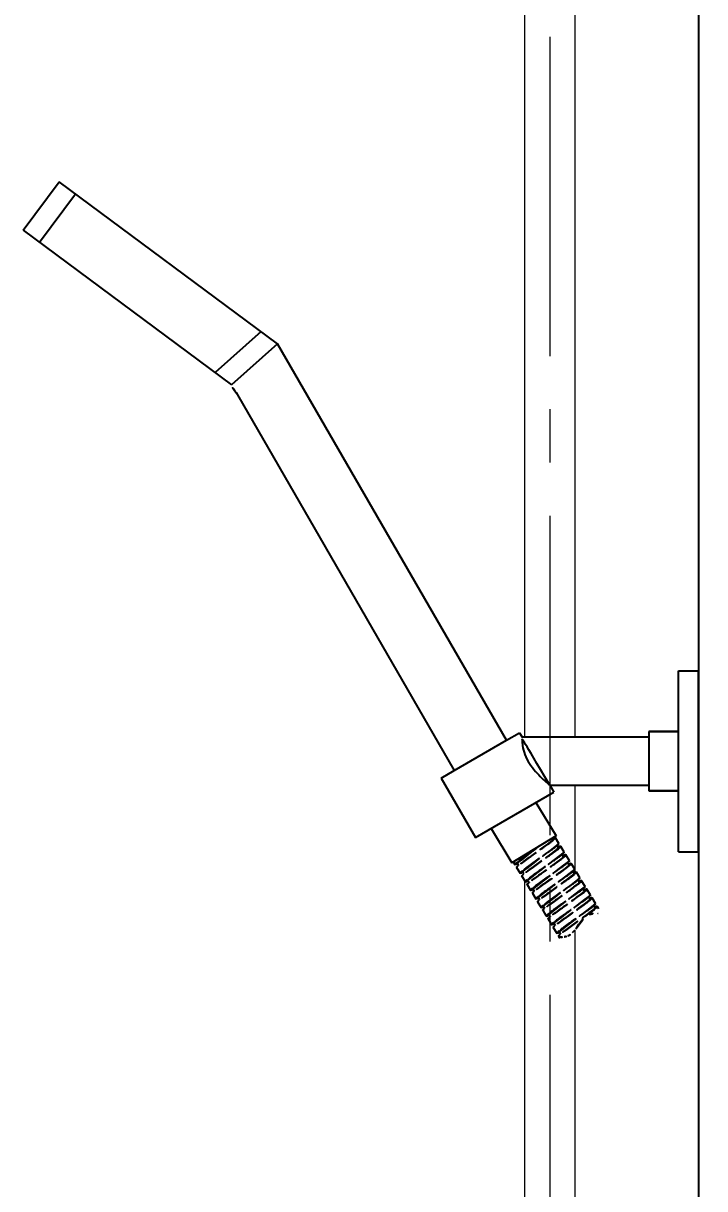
# Model space of a CAD drawing. Extents: x 16296678336 to 16296681200, y -37409618718 to -37409616619.
# Drawn here: x 16296679287.6 to 16296679491, y -37409617668.2 to -37409617320.6 of the extents above; entities that cross this region are included whole.
import ezdxf

# ---------------------------------------------------------------- set-up
doc = ezdxf.new("R2010")
doc.units = 0
doc.header["$LTSCALE"] = 10
doc.header["$MEASUREMENT"] = 0
doc.header["$PDMODE"] = 3
doc.header["$PDSIZE"] = -10
doc.linetypes.add('CENTER2', pattern=[28.575, 19.05, -3.175, 3.175, -3.175])
doc.layers.get('0').update_dxf_attribs({"linetype": 'CONTINUOUS'})
doc.layers.get('DEFPOINTS').update_dxf_attribs({"linetype": 'CONTINUOUS'})
doc.layers.add('02___PRT_ALL_AXES', color=7, linetype='CONTINUOUS')
doc.layers.add('DEF_LAYER_ASSEM_MEMBER', color=7, linetype='CONTINUOUS')
doc.layers.add('Cneter', color=1, linetype='CENTER2', lineweight=13)
doc.styles.add('Daelim Dimension', font='')
doc.styles.get('Daelim Dimension').set_extended_font_data('나눔고딕')
doc.dimstyles.new('DEFAULT', dxfattribs={"dimscale": 2, "dimtxt": 2, "dimasz": 2, "dimexe": 0, "dimexo": 2, "dimgap": 1, "dimtad": 1, "dimdec": 1, "dimzin": 9, "dimdsep": 46, "dimtxsty": 'Daelim Dimension', "dimcen": 0.5, "dimclrd": 252, "dimclre": 252, "dimclrt": 3, "dimadec": 1, "dimazin": 0, "dimtfac": 1, "dimtdec": 1, "dimtix": 1, "dimtmove": 0, "dimatfit": 3, "dimfxl": 1, "dimtolj": 1, "dimtzin": 1, "dimlwd": 9, "dimlwe": 9, "dimarcsym": 0})

# ---------------------------------------------------------------- blocks, each defined once
blk = doc.blocks.new('*D1')
at = {"color": 5, "lineweight": 9, "ltscale": 0.5, "transparency": 16777216}
for p, q in [((16296679456.2143, -37409617031.33963), (16296679754.85687, -37409617031.33963)), ((16296679752.85687, -37409617039.33963), (16296679752.85687, -37409618218.56349)), ((16296679513.97808, -37409618226.56349), (16296679754.85687, -37409618226.56349))]:
    blk.add_line(p, q, dxfattribs=at)
at = {"color": 5, "ltscale": 0.5, "transparency": 16777216}
for points in [[(16296679751.52354, -37409617039.33963), (16296679754.1902, -37409617039.33963), (16296679752.85687, -37409617031.33963)], [(16296679751.52354, -37409618218.56349), (16296679754.1902, -37409618218.56349), (16296679752.85687, -37409618226.56349)]]:
    blk.add_solid(points, dxfattribs=at)
at = {"layer": 'DEFPOINTS', "color": 0, "ltscale": 0.5, "transparency": 16777216}
for p in [(16296679452.2143, -37409617031.33963), (16296679509.97808, -37409618226.56349), (16296679752.85687, -37409618226.56349)]:
    blk.add_point(p, dxfattribs=at)
at = {"color": 7, "ltscale": 0.5, "transparency": 16777216, "insert": (16296679737.15158, -37409617573.95156), "char_height": 20, "attachment_point": 5, "rotation": 90, "style": 'Daelim Dimension'}
blk.add_mtext('\\A1;(1151~1191)', dxfattribs=at)

msp = doc.modelspace()

# ---------------------------------------------------------------- linework, layer by layer
msp.add_line((16296679489.097059, -37409616807.144043), (16296679489.097059, -37409618474.438911))
at = {"lineweight": 9}
for p, q in [((16296679437.2143, -37409617261.33963), (16296679437.2143, -37409617533.552841)), ((16296679452.2143, -37409617261.33963), (16296679452.2143, -37409617533.552841)), ((16296679452.2143, -37409617547.808838), (16296679452.2143, -37409617574.317123)), ((16296679437.2143, -37409617576.240067), (16296679437.2143, -37409618163.172478)), ((16296679452.2143, -37409617591.03949), (16296679452.2143, -37409618165.922607))]:
    msp.add_line(p, q, dxfattribs=at)
at = {"color": 7, "linetype": 'Continuous'}
for p, q in [((16296679287.605591, -37409617382.271744), (16296679298.3326, -37409617367.817284)), ((16296679363.51395, -37409617416.189941), (16296679298.3326, -37409617367.817284)), ((16296679287.605591, -37409617382.271744), (16296679349.792259, -37409617428.421967)), ((16296679363.51395, -37409617416.189941), (16296679349.792259, -37409617428.421967)), ((16296679431.820601, -37409617534.452843), (16296679363.51395, -37409617416.189941)), ((16296679351.53311, -37409617431.435989), (16296679416.233709, -37409617543.455559)), ((16296679483.156601, -37409617567.68084), (16296679483.156601, -37409617513.68084)), ((16296679483.156601, -37409617513.68084), (16296679489.156601, -37409617513.68084)), ((16296679489.156601, -37409617567.68084), (16296679489.156601, -37409617513.68084)), ((16296679483.156601, -37409617531.830841), (16296679474.3006, -37409617531.830841)), ((16296679416.233709, -37409617543.455559), (16296679431.820601, -37409617534.452843)), ((16296679483.156601, -37409617549.530838), (16296679474.3006, -37409617549.530838)), ((16296679483.156601, -37409617567.68084), (16296679489.156601, -37409617567.68084))]:
    msp.add_line(p, q, dxfattribs=at)
at = {"color": 9, "linetype": 'Continuous'}
for p, q in [((16296679292.42375, -37409617385.847412), (16296679303.150749, -37409617371.392952)), ((16296679358.593479, -37409617412.538338), (16296679344.87179, -37409617424.770363))]:
    msp.add_line(p, q, dxfattribs=at)
at = {"color": 7, "linetype": 'Continuous'}
msp.add_arc((16296679336.98535, -37409617439.838516), 16.8, 30.01006993, 53.41992234, dxfattribs=at)
at = {"layer": '02___PRT_ALL_AXES', "color": 7, "linetype": 'Continuous'}
for p, q in [((16296679431.820601, -37409617534.452843), (16296679435.717661, -37409617532.201973)), ((16296679435.717661, -37409617532.201973), (16296679436.4979, -37409617533.552841)), ((16296679474.3006, -37409617531.830841), (16296679474.3006, -37409617549.530838)), ((16296679474.3006, -37409617531.830841), (16296679483.156601, -37409617531.830841)), ((16296679474.3006, -37409617533.552841), (16296679436.4979, -37409617533.552841)), ((16296679412.336651, -37409617545.706444), (16296679416.233709, -37409617543.455559)), ((16296679412.336651, -37409617545.706444), (16296679422.5888, -37409617563.456543)), ((16296679422.5888, -37409617563.456543), (16296679445.96981, -37409617549.952057)), ((16296679444.73193, -37409617547.808838), (16296679445.96981, -37409617549.952057)), ((16296679444.73193, -37409617547.808838), (16296679474.3006, -37409617547.808838)), ((16296679474.3006, -37409617549.530838), (16296679483.156601, -37409617549.530838))]:
    msp.add_line(p, q, dxfattribs=at)
msp.add_open_spline([(16296679444.73193, -37409617547.808838), (16296679444.49218, -37409617547.60685), (16296679443.700781, -37409617546.929863), (16296679442.25452, -37409617545.617577), (16296679440.413719, -37409617543.726021), (16296679438.60733, -37409617541.414391), (16296679437.24053, -37409617538.813683), (16296679436.604441, -37409617536.340263), (16296679436.48094, -37409617534.605164), (16296679436.49087, -37409617533.771004), (16296679436.4979, -37409617533.552841)], degree=3, knots=[0, 0, 0, 0, 0.055000036, 0.1826886339, 0.342480576, 0.5175305744, 0.6957181986, 0.8537112524, 0.9616951909, 1, 1, 1, 1], dxfattribs=at)
at = {"layer": 'Cneter', "lineweight": 5, "ltscale": 0.5}
msp.add_line((16296679444.7143, -37409617038.83963), (16296679444.7143, -37409618157.547371), dxfattribs=at)
at = {"layer": 'DEF_LAYER_ASSEM_MEMBER', "color": 7, "linetype": 'Continuous'}
for p, q in [((16296679440.627001, -37409617553.037979), (16296679446.664221, -37409617562.93029)), ((16296679427.201031, -37409617560.792587), (16296679433.43355, -37409617571.004898)), ((16296679446.664221, -37409617562.93029), (16296679433.43355, -37409617571.004898)), ((16296679445.76293, -37409617563.948952), (16296679445.55455, -37409617563.607513)), ((16296679447.48769, -37409617565.23938), (16296679446.445801, -37409617563.532204)), ((16296679440.64797, -37409617567.949226), (16296679440.631821, -37409617567.960602)), ((16296679440.664129, -37409617567.937843), (16296679440.64797, -37409617567.949226)), ((16296679447.32576, -37409617566.509727), (16296679446.92244, -37409617565.848869)), ((16296679449.05051, -37409617567.800163), (16296679448.008631, -37409617566.092972)), ((16296679433.86034, -37409617570.744423), (16296679434.329189, -37409617571.512657)), ((16296679435.01207, -37409617571.095901), (16296679435.418209, -37409617571.761398)), ((16296679441.70606, -37409617569.644997), (16296679441.68985, -37409617569.65641)), ((16296679442.2108, -37409617570.510002), (16296679442.194559, -37409617570.521431)), ((16296679442.362829, -37409617570.402901), (16296679442.2108, -37409617570.510002)), ((16296679448.88858, -37409617569.070503), (16296679448.4828, -37409617568.405602)), ((16296679450.61334, -37409617570.360931), (16296679449.571461, -37409617568.653748)), ((16296679450.45141, -37409617571.631279), (16296679450.045231, -37409617570.965729)), ((16296679452.17617, -37409617572.921707), (16296679451.134279, -37409617571.214523)), ((16296679434.85014, -37409617572.366249), (16296679435.892019, -37409617574.073433)), ((16296679437.454849, -37409617576.634209), (16296679436.41296, -37409617574.927017)), ((16296679436.97864, -37409617574.318237), (16296679436.57489, -37409617573.656677)), ((16296679443.45998, -37409617572.071136), (16296679443.25268, -37409617572.217194)), ((16296679443.773621, -37409617573.070778), (16296679443.75745, -37409617573.082169)), ((16296679443.789761, -37409617573.059402), (16296679443.773621, -37409617573.070778)), ((16296679444.83165, -37409617574.766586), (16296679444.81551, -37409617574.777962)), ((16296679452.01424, -37409617574.192047), (16296679451.609261, -37409617573.528473)), ((16296679451.90296, -37409617573.995934), (16296679451.92351, -37409617573.987167)), ((16296679451.92351, -37409617573.987167), (16296679451.93684, -37409617573.981499)), ((16296679453.739, -37409617575.482483), (16296679452.697109, -37409617573.775299)), ((16296679437.97579, -37409617577.487801), (16296679439.017679, -37409617579.194977)), ((16296679437.995449, -37409617576.044357), (16296679437.98065, -37409617576.056686)), ((16296679438.13772, -37409617576.217453), (16296679438.5427, -37409617576.881042)), ((16296679438.215111, -37409617576.428009), (16296679438.228451, -37409617576.42234)), ((16296679438.228451, -37409617576.42234), (16296679438.249001, -37409617576.413567)), ((16296679445.336451, -37409617575.631554), (16296679445.320311, -37409617575.642921)), ((16296679445.352619, -37409617575.620163), (16296679445.336451, -37409617575.631554)), ((16296679446.39451, -37409617577.327339), (16296679446.37834, -37409617577.338737)), ((16296679446.899281, -37409617578.192322), (16296679446.62496, -37409617578.385582)), ((16296679446.915489, -37409617578.180901), (16296679446.899281, -37409617578.192322)), ((16296679453.57707, -37409617576.752831), (16296679453.17355, -37409617576.091652)), ((16296679455.301821, -37409617578.043259), (16296679454.259939, -37409617576.336067)), ((16296679439.53862, -37409617580.048576), (16296679440.5805, -37409617581.75576)), ((16296679439.70055, -37409617578.778229), (16296679440.10673, -37409617579.443779)), ((16296679441.26338, -37409617581.338997), (16296679441.6695, -37409617582.004463)), ((16296679447.95738, -37409617579.888077), (16296679447.94116, -37409617579.899513)), ((16296679448.462099, -37409617580.753098), (16296679448.445841, -37409617580.764557)), ((16296679448.478371, -37409617580.741653), (16296679448.462099, -37409617580.753098)), ((16296679455.139891, -37409617579.313606), (16296679454.734739, -37409617578.649742)), ((16296679456.864651, -37409617580.604027), (16296679455.822769, -37409617578.896851)), ((16296679456.702721, -37409617581.874382), (16296679456.296591, -37409617581.208923)), ((16296679458.427481, -37409617583.16481), (16296679457.38559, -37409617581.457626)), ((16296679441.10144, -37409617582.609352), (16296679442.14333, -37409617584.316544)), ((16296679442.66427, -37409617585.170128), (16296679443.70616, -37409617586.877312)), ((16296679442.8262, -37409617583.89978), (16296679443.231119, -37409617584.563263)), ((16296679449.52026, -37409617582.44883), (16296679449.50399, -37409617582.460281)), ((16296679450.024929, -37409617583.313873), (16296679450.00876, -37409617583.325272)), ((16296679450.041071, -37409617583.302513), (16296679450.024929, -37409617583.313873)), ((16296679451.08296, -37409617585.009689), (16296679451.06682, -37409617585.021057)), ((16296679458.265551, -37409617584.435158), (16296679457.86171, -37409617583.773453)), ((16296679459.38579, -37409617584.735046), (16296679458.94842, -37409617584.018402)), ((16296679444.2271, -37409617587.730904), (16296679445.26898, -37409617589.438087)), ((16296679444.38903, -37409617586.460564), (16296679444.79405, -37409617587.124207)), ((16296679451.587761, -37409617585.874649), (16296679451.57163, -37409617585.886009)), ((16296679451.60396, -37409617585.863243), (16296679451.587761, -37409617585.874649)), ((16296679452.64588, -37409617587.570396), (16296679452.629641, -37409617587.581833)), ((16296679453.150591, -37409617588.435417), (16296679453.134359, -37409617588.446861)), ((16296679445.78993, -37409617590.291679), (16296679446.83181, -37409617591.998863)), ((16296679445.95186, -37409617589.021332), (16296679446.357981, -37409617589.68679)), ((16296679447.514681, -37409617591.582108), (16296679447.91856, -37409617592.243881)), ((16296679452.557529, -37409617590.585609), (16296679452.57332, -37409617590.563919)), ((16296679447.352751, -37409617592.852463), (16296679447.72443, -37409617593.461472))]:
    msp.add_line(p, q, dxfattribs=at)
for centre, radius, start, end in [((16296679449.968571, -37409617573.842148), 10.974067, 112.85073938, 112.99903026), ((16296679110.70129, -37409617098.606773), 572.715576, 305.11349181, 305.33826403), ((16296679451.578671, -37409617576.51593), 11.096556, 112.84253334, 113.06836787), ((16296679436.77936, -37409617573.550926), 3.237367, 132.98982837, 134.76840747), ((16296679439.80521, -37409617576.904427), 7.754629, 130.58261366, 131.10195405), ((16296679440.92688, -37409617578.215073), 9.479712, 129.94213568, 130.57796714), ((16296679442.467911, -37409617580.054947), 11.879701, 129.36592922, 129.94345105), ((16296679443.854771, -37409617581.742271), 14.063823, 129.09449501, 129.37379487), ((16296679430.73361, -37409617561.031281), 11.160313, 292.90363299, 293.03665597), ((16296679437.73987, -37409617555.573601), 17.730334, 308.52117192, 308.88881566), ((16296679453.071171, -37409617578.909012), 10.914713, 112.83009191, 112.98473837), ((16296679454.750071, -37409617581.743523), 11.212032, 112.91852869, 113.04809163), ((16296679440.60474, -37409617578.589241), 6.592767, 130.92130378, 131.72578247), ((16296679441.497089, -37409617579.6157), 7.952877, 130.58549408, 130.93487506), ((16296679442.480221, -37409617580.76548), 9.465665, 129.94843186, 130.57718477), ((16296679443.774851, -37409617582.309143), 11.480346, 129.54646226, 129.95500873), ((16296679432.411261, -37409617563.862061), 10.866904, 292.8003002, 292.99032037), ((16296679444.043819, -37409617582.861237), 11.08744, 129.76188715, 129.89738806), ((16296679440.592091, -37409617559.734062), 15.675695, 308.85881158, 309.10115309), ((16296679443.16938, -37409617582.302254), 8.119612, 130.37509486, 131.01868162), ((16296679444.371059, -37409617583.714653), 9.974047, 129.84416165, 130.37805912), ((16296679445.73173, -37409617585.345703), 12.098126, 129.4631506, 129.75172882), ((16296679446.55644, -37409617586.562233), 12.571401, 129.07927054, 129.93180957), ((16296679447.156719, -37409617587.737648), 11.880193, 129.36391461, 129.9448502), ((16296679448.534361, -37409617589.413742), 14.04979, 129.10070778, 129.37222652), ((16296679457.82143, -37409617586.738876), 11.074667, 112.83685068, 113.06338915), ((16296679441.440821, -37409617581.205032), 3.198291, 132.99855778, 134.85634608), ((16296679444.488529, -37409617584.580757), 7.74671, 130.58392938, 131.10668317), ((16296679445.61203, -37409617585.893463), 9.474552, 129.94353483, 130.57936586), ((16296679435.40189, -37409617568.665993), 11.212032, 292.91852869, 293.04809163), ((16296679443.642361, -37409617584.443153), 4.129275, 132.77516314, 133.10116575), ((16296679446.04409, -37409617587.133842), 7.736142, 130.63525456, 131.06161377), ((16296679447.08292, -37409617588.346191), 9.332688, 129.98310482, 130.62817824), ((16296679448.478991, -37409617590.009453), 11.504193, 129.50148929, 129.98791803), ((16296679451.48247, -37409617593.673027), 16.241548, 128.51050465, 129.45606937), ((16296679437.08079, -37409617571.500504), 10.914713, 292.83009191, 292.98473837), ((16296679443.675791, -37409617565.424248), 18.23381, 308.3825513, 308.90560956), ((16296679459.30393, -37409617589.108543), 10.867351, 112.81186706, 112.97818083), ((16296679461.084591, -37409617592.182732), 11.425074, 112.97602853, 113.09560381), ((16296679460.661369, -37409617591.18235), 10.338858, 112.57517666, 112.98073558), ((16296679446.86632, -37409617588.844063), 6.608355, 130.9208523, 131.71093467), ((16296679447.74795, -37409617589.858299), 7.952203, 130.58664382, 130.93409329), ((16296679448.728979, -37409617591.005592), 9.461739, 129.94966345, 130.57805014), ((16296679450.020149, -37409617592.545036), 11.470978, 129.54962353, 129.95632411), ((16296679438.671221, -37409617574.125732), 10.844589, 292.79639882, 292.98258606), ((16296679449.44631, -37409617592.09108), 9.765627, 129.84111151, 130.49210135), ((16296679445.640301, -37409617569.10231), 20.086346, 307.76011017, 308.93868723), ((16296679462.466061, -37409617594.317436), 10.962019, 112.81539755, 113.02586414), ((16296679449.48818, -37409617592.624367), 8.223536, 130.43061727, 130.87623499), ((16296679450.57214, -37409617593.898018), 9.896002, 129.83654993, 130.42535467), ((16296679451.777321, -37409617595.340332), 11.775554, 129.51592957, 129.84382602), ((16296679440.065149, -37409617576.28701), 11.278326, 292.88002753, 293.12408742), ((16296679452.84156, -37409617596.846107), 12.624377, 129.05897823, 129.93110999), ((16296679450.725, -37409617594.80703), 7.724279, 130.61440448, 131.0941411), ((16296679451.81036, -37409617596.074173), 9.392704, 129.9659506, 130.60872675), ((16296679453.28801, -37409617597.836357), 11.69243, 129.4295411, 129.96874889), ((16296679455.15733, -37409617600.110588), 14.636317, 128.85172898, 129.42744203), ((16296679458.238131, -37409617590.660248), 4.54673, 109.28777697, 111.96566441), ((16296679458.35919, -37409617593.593597), 7.500311, 83.38736549, 84.93240232), ((16296679447.958611, -37409617591.728363), 3.584973, 132.92255955, 134.03463536), ((16296679441.72554, -37409617579.079674), 11.026753, 292.86445838, 293.00794136), ((16296679452.129669, -37409617597.185799), 7.483156, 130.82795624, 131.03866702), ((16296679452.58338, -37409617597.711243), 8.177374, 130.51874742, 130.82655773), ((16296679453.540039, -37409617598.832848), 9.651564, 129.89976721, 130.50998772), ((16296679454.78475, -37409617600.319313), 11.590335, 129.5414803, 129.90667927), ((16296679443.29681, -37409617581.65873), 11.006627, 292.82420779, 293.04035726), ((16296679454.88773, -37409617600.671402), 10.937509, 129.7722135, 129.95439293), ((16296679446.579531, -37409617586.82534), 7.028699, 315.06166534, 317.09800999), ((16296679446.087629, -37409617586.364891), 7.702479, 317.07999724, 317.82221454), ((16296679445.691389, -37409617586.006538), 8.236732, 317.82537515, 318.81904031), ((16296679438.61759, -37409617580.432487), 17.245501, 323.46560253, 323.58194769), ((16296679437.923731, -37409617579.920914), 18.10756, 323.58291073, 323.78905048), ((16296679437.120279, -37409617579.332336), 19.103529, 323.78843954, 323.90924926), ((16296679448.460871, -37409617587.217789), 5.929463, 263.27821801, 266.24967069), ((16296679448.483219, -37409617588.950493), 4.192321, 277.87381145, 281.58038576), ((16296679448.502211, -37409617589.048286), 4.092701, 281.59481059, 281.82581173), ((16296679448.5376, -37409617589.197563), 3.939355, 281.76671981, 293.64479634), ((16296679448.534201, -37409617589.192284), 3.94555, 293.65928875, 294.21469022), ((16296679448.53031, -37409617589.183601), 3.955063, 294.21459055, 294.57122643), ((16296679448.519211, -37409617589.159607), 3.981502, 294.57298139, 296.28970114)]:
    msp.add_arc(centre, radius, start, end, dxfattribs=at)
for points, start_tangent, end_tangent in [([(16296679445.463261, -37409617564.344841), (16296679444.71567, -37409617564.967018), (16296679443.593361, -37409617565.817879), (16296679442.20084, -37409617566.833656), (16296679440.666149, -37409617567.936203)], (-0.7353865076, -0.6776479059), (-0.812803775, -0.5825375725)), ([(16296679445.73214, -37409617564.263519), (16296679444.81534, -37409617564.968369), (16296679443.605721, -37409617565.851929), (16296679440.664129, -37409617567.937843)], (-0.7789729188, -0.6270575666), (-0.8175131305, -0.5759099595)), ([(16296679445.76289, -37409617563.948967), (16296679445.76166, -37409617564.002983), (16296679445.710779, -37409617564.08728), (16296679445.463261, -37409617564.344841)], (0.5203103787, -0.8539772303), (-0.7353865076, -0.6776479059)), ([(16296679445.707001, -37409617563.729332), (16296679446.00635, -37409617563.610069), (16296679446.230801, -37409617563.53653), (16296679446.377819, -37409617563.510246), (16296679446.44577, -37409617563.532219)], (0.9215246759, 0.3883198059), (0.5218091359, -0.8530622637)), ([(16296679446.44577, -37409617563.532219), (16296679446.42466, -37409617563.619041), (16296679446.29652, -37409617563.771187), (16296679446.0641, -37409617563.986977), (16296679445.73214, -37409617564.263519)], (0.5218091359, -0.8530622637), (-0.7789729188, -0.6270575666)), ([(16296679440.127029, -37409617567.095627), (16296679439.10177, -37409617567.831169), (16296679438.11779, -37409617568.541519), (16296679437.21476, -37409617569.202461), (16296679436.429291, -37409617569.791656), (16296679435.793449, -37409617570.289543), (16296679435.333521, -37409617570.680061), (16296679435.069059, -37409617570.951286), (16296679435.014179, -37409617571.039703), (16296679435.012079, -37409617571.095886)], (-0.8128050256, -0.5825358276), (0.5222029025, -0.8528212759)), ([(16296679440.127029, -37409617567.095627), (16296679437.12491, -37409617569.224861), (16296679435.900419, -37409617570.120697), (16296679434.986099, -37409617570.82724)], (-0.8175131613, -0.5759099157), (-0.7760772103, -0.6306379022)), ([(16296679440.631821, -37409617567.960602), (16296679437.493561, -37409617570.188309), (16296679436.246441, -37409617571.105637), (16296679435.356621, -37409617571.804909)], (-0.8175131186, -0.5759099765), (-0.7661685644, -0.6426396587)), ([(16296679447.48768, -37409617565.239388), (16296679447.48233, -37409617565.29747), (16296679447.417919, -37409617565.391602), (16296679447.29524, -37409617565.521294), (16296679447.1157, -37409617565.685677), (16296679446.594469, -37409617566.113426), (16296679445.87606, -37409617566.661507), (16296679444.989849, -37409617567.311996), (16296679443.971609, -37409617568.04306), (16296679442.86223, -37409617568.82975), (16296679441.70606, -37409617569.644997)], (0.5218065274, -0.8530638593), (-0.8175127869, -0.5759104472)), ([(16296679447.17378, -37409617566.76223), (16296679446.89847, -37409617567.019867), (16296679446.49596, -37409617567.355141), (16296679445.357491, -37409617568.229187), (16296679443.88236, -37409617569.308693), (16296679442.22883, -37409617570.497078)], (-0.6931816143, -0.7207629635), (-0.8128047458, -0.582536218)), ([(16296679447.32427, -37409617566.800636), (16296679446.433451, -37409617567.487877), (16296679445.252991, -37409617568.351891), (16296679442.362829, -37409617570.402901)], (-0.7775236769, -0.6288536649), (-0.8175001023, -0.5759284528)), ([(16296679449.05048, -37409617567.800179), (16296679449.04587, -37409617567.856682), (16296679448.98456, -37409617567.9478), (16296679448.86726, -37409617568.073082), (16296679448.695391, -37409617568.231667), (16296679448.19536, -37409617568.644218), (16296679447.50462, -37409617569.173157), (16296679446.650311, -37409617569.801933), (16296679445.66559, -37409617570.5103), (16296679444.58836, -37409617571.275108), (16296679443.45998, -37409617572.071136)], (0.5198464446, -0.8542597228), (-0.8174894454, -0.5759435794)), ([(16296679447.325741, -37409617566.509743), (16296679447.305189, -37409617566.60215), (16296679447.17378, -37409617566.76223)], (0.5222029027, -0.8528212758), (-0.6931816143, -0.7207629635)), ([(16296679447.270981, -37409617566.289627), (16296679447.569901, -37409617566.170578), (16296679447.793989, -37409617566.097198), (16296679447.940729, -37409617566.07103), (16296679448.00861, -37409617566.092987)], (0.9215856249, 0.3881751357), (0.5196966566, -0.854350856)), ([(16296679448.00861, -37409617566.092987), (16296679447.988939, -37409617566.17749), (16296679447.866301, -37409617566.324837), (16296679447.643351, -37409617566.533409), (16296679447.32427, -37409617566.800636)], (0.5196966566, -0.854350856), (-0.7775236769, -0.628853665)), ([(16296679434.49947, -37409617571.252541), (16296679434.354731, -37409617571.418983), (16296679434.32921, -37409617571.51265)], (-0.7091613979, -0.705046177), (0.5222123774, -0.8528154741)), ([(16296679434.32921, -37409617571.51265), (16296679434.397909, -37409617571.534576), (16296679434.54664, -37409617571.507683), (16296679434.77388, -37409617571.432854), (16296679435.07699, -37409617571.311729)], (0.5222123773, -0.8528154742), (0.9211654028, 0.3891712999)), ([(16296679434.707319, -37409617571.060997), (16296679434.670799, -37409617571.093086), (16296679434.571899, -37409617571.182877)], (-0.7534558825, -0.6574984662), (-0.73070385, -0.6826945757)), ([(16296679441.68985, -37409617569.65641), (16296679440.664591, -37409617570.391953), (16296679439.68062, -37409617571.102287), (16296679438.777611, -37409617571.763222), (16296679437.99214, -37409617572.352417), (16296679437.35626, -37409617572.850327), (16296679436.896311, -37409617573.24086), (16296679436.63187, -37409617573.512077), (16296679436.577, -37409617573.600479), (16296679436.57494, -37409617573.656647)], (-0.8128040302, -0.5825372164), (0.5203103787, -0.8539772302)), ([(16296679441.68985, -37409617569.65641), (16296679438.60862, -37409617571.842667), (16296679437.36894, -37409617572.752136), (16296679436.46525, -37409617573.456551)], (-0.8175129078, -0.5759102756), (-0.7710476602, -0.6367774381)), ([(16296679442.194559, -37409617570.521431), (16296679439.089479, -37409617572.725182), (16296679437.848009, -37409617573.637207), (16296679436.95232, -37409617574.338219)], (-0.8175124786, -0.5759108849), (-0.7687031144, -0.639605755)), ([(16296679448.497601, -37409617569.548737), (16296679447.724291, -37409617570.179962), (16296679446.615669, -37409617571.015823), (16296679445.266701, -37409617571.99836), (16296679443.79174, -37409617573.057793)], (-0.7489611925, -0.6626138635), (-0.8128042496, -0.5825369102)), ([(16296679448.782419, -37409617569.445396), (16296679447.8606, -37409617570.149727), (16296679446.66559, -37409617571.020798), (16296679443.789761, -37409617573.059402)], (-0.7823221175, -0.6228740679), (-0.8175130845, -0.5759100248)), ([(16296679450.6133, -37409617570.360947), (16296679450.608021, -37409617570.418999), (16296679450.54355, -37409617570.513168), (16296679450.4209, -37409617570.642838), (16296679450.24135, -37409617570.807243), (16296679449.72014, -37409617571.23497), (16296679449.00172, -37409617571.783058), (16296679448.115471, -37409617572.433571), (16296679447.09721, -37409617573.16465), (16296679445.98782, -37409617573.95134), (16296679444.83165, -37409617574.766586)], (0.5215911387, -0.853195572), (-0.8175130845, -0.5759100248)), ([(16296679448.888571, -37409617569.070511), (16296679448.88364, -37409617569.13343), (16296679448.816031, -37409617569.234596), (16296679448.68671, -37409617569.373428), (16296679448.497601, -37409617569.548737)], (0.5196808415, -0.854360476), (-0.7489611925, -0.6626138635)), ([(16296679448.83625, -37409617568.849373), (16296679449.13418, -37409617568.730812), (16296679449.357479, -37409617568.657799), (16296679449.503771, -37409617568.63179), (16296679449.571409, -37409617568.653778)], (0.9216639984, 0.3879890128), (0.5215911387, -0.853195572)), ([(16296679449.571409, -37409617568.653778), (16296679449.550989, -37409617568.739517), (16296679449.42535, -37409617568.889503), (16296679449.19726, -37409617569.101982), (16296679448.871189, -37409617569.374268)], (0.5215911386, -0.853195572), (-0.7783094881, -0.6278808333)), ([(16296679450.45137, -37409617571.631302), (16296679450.453039, -37409617571.67688), (16296679450.41659, -37409617571.74572), (16296679450.23148, -37409617571.951881)], (0.5215742166, -0.8532059169), (-0.7175351466, -0.6965222993)), ([(16296679450.38385, -37409617571.416557), (16296679450.688049, -37409617571.294899), (16296679450.916109, -37409617571.219704), (16296679451.06535, -37409617571.192596), (16296679451.13427, -37409617571.214539)], (0.921063037, 0.3894135102), (0.5222368186, -0.8528005073)), ([(16296679451.13427, -37409617571.214539), (16296679451.115971, -37409617571.296768), (16296679450.99877, -37409617571.439362), (16296679450.784941, -37409617571.640923), (16296679450.4786, -37409617571.898949)], (0.5222368186, -0.8528005073), (-0.7760110809, -0.6307192738)), ([(16296679435.356621, -37409617571.804909), (16296679435.116579, -37409617572.014473), (16296679434.950729, -37409617572.178741), (16296679434.86138, -37409617572.296333), (16296679434.85018, -37409617572.366226)], (-0.7661685644, -0.6426396587), (0.5212707085, -0.8533913806)), ([(16296679435.917521, -37409617573.979767), (16296679435.899891, -37409617574.010063), (16296679435.892059, -37409617574.07341)], (-0.5487380992, -0.8359943172), (0.5202570748, -0.8540097049)), ([(16296679435.892059, -37409617574.07341), (16296679435.95932, -37409617574.095413), (16296679436.10466, -37409617574.06974), (16296679436.32646, -37409617573.997414), (16296679436.62241, -37409617573.879837)], (0.5202570749, -0.8540097049), (0.9218687571, 0.3875022512)), ([(16296679436.21682, -37409617573.6688), (16296679436.027861, -37409617573.848267), (16296679435.917521, -37409617573.979767)], (-0.7461388807, -0.6657903354), (-0.5487380996, -0.835994317)), ([(16296679436.932159, -37409617574.355026), (16296679436.686489, -37409617574.568733), (16296679436.51647, -37409617574.73629), (16296679436.42485, -37409617574.856033), (16296679436.41296, -37409617574.927017)], (-0.7671863026, -0.6414243347), (0.5209424405, -0.8535918074)), ([(16296679443.25268, -37409617572.217194), (16296679442.227421, -37409617572.952721), (16296679441.243429, -37409617573.663078), (16296679440.34041, -37409617574.324013), (16296679439.55496, -37409617574.9132), (16296679438.919121, -37409617575.411087), (16296679438.459169, -37409617575.801613), (16296679438.1947, -37409617576.072868), (16296679438.139879, -37409617576.161278), (16296679438.13772, -37409617576.217453)], (-0.8128050149, -0.5825358425), (0.5209424405, -0.8535918074)), ([(16296679443.25268, -37409617572.217194), (16296679440.18531, -37409617574.393448), (16296679438.94817, -37409617575.300598), (16296679438.042379, -37409617576.005531)], (-0.8175126808, -0.5759105978), (-0.7720029981, -0.6356188881)), ([(16296679443.75745, -37409617573.082169), (16296679440.76342, -37409617575.205833), (16296679439.542879, -37409617576.098938), (16296679438.631479, -37409617576.803383)], (-0.8175131043, -0.5759099968), (-0.7760110809, -0.6307192738)), ([(16296679444.81551, -37409617574.777962), (16296679443.790251, -37409617575.513496), (16296679442.80628, -37409617576.223839), (16296679441.903259, -37409617576.884781), (16296679441.117769, -37409617577.473984), (16296679440.481911, -37409617577.971878), (16296679440.02199, -37409617578.362396), (16296679439.75754, -37409617578.633621), (16296679439.702641, -37409617578.722038), (16296679439.70059, -37409617578.778214)], (-0.8128044724, -0.5825365994), (0.5215742167, -0.8532059168)), ([(16296679444.81551, -37409617574.777962), (16296679441.812229, -37409617576.908043), (16296679440.58753, -37409617577.804047), (16296679439.673361, -37409617578.510559)], (-0.8175132344, -0.5759098121), (-0.7760110809, -0.6307192738)), ([(16296679450.23148, -37409617571.951881), (16296679449.549061, -37409617572.53476), (16296679448.476009, -37409617573.356049), (16296679447.11311, -37409617574.354233), (16296679445.58658, -37409617575.452271)], (-0.7175351467, -0.6965222992), (-0.8127553946, -0.5826050709)), ([(16296679450.427071, -37409617571.940651), (16296679449.510799, -37409617572.645493), (16296679448.299959, -37409617573.530113), (16296679445.352619, -37409617575.620163)], (-0.7786711973, -0.6274322007), (-0.8175131043, -0.5759099967)), ([(16296679452.176149, -37409617572.921722), (16296679452.17083, -37409617572.97979), (16296679452.10638, -37409617573.073936), (16296679451.98374, -37409617573.203613), (16296679451.804171, -37409617573.368011), (16296679451.282949, -37409617573.795753), (16296679450.56455, -37409617574.343826), (16296679449.67832, -37409617574.994331), (16296679448.66007, -37409617575.725403), (16296679447.55068, -37409617576.5121), (16296679446.39451, -37409617577.327339)], (0.5222368187, -0.8528005073), (-0.8175131043, -0.5759099967)), ([(16296679451.901421, -37409617574.402657), (16296679451.644831, -37409617574.651131), (16296679451.2528, -37409617574.982246), (16296679450.112379, -37409617575.861977), (16296679448.61079, -37409617576.962143), (16296679446.917351, -37409617578.179367)], (-0.6711822557, -0.7412923713), (-0.8128047877, -0.5825361595)), ([(16296679452.0054, -37409617574.488907), (16296679451.09049, -37409617575.193687), (16296679449.87672, -37409617576.080856), (16296679446.915489, -37409617578.180901)], (-0.7779095014, -0.6283763265), (-0.8175126819, -0.5759105964)), ([(16296679451.93684, -37409617573.981499), (16296679452.24509, -37409617573.857826), (16296679452.476231, -37409617573.781212), (16296679452.62738, -37409617573.75341), (16296679452.697109, -37409617573.775299)], (0.9206980731, 0.3902756183), (0.5209424405, -0.8535918074)), ([(16296679452.01424, -37409617574.192047), (16296679452.00157, -37409617574.27066), (16296679451.901421, -37409617574.402657)], (0.5209424405, -0.8535918074), (-0.6711822558, -0.7412923711)), ([(16296679452.697109, -37409617573.775299), (16296679452.677031, -37409617573.86042), (16296679452.553061, -37409617574.008949), (16296679452.32769, -37409617574.219353), (16296679452.0054, -37409617574.488907)], (0.5209424405, -0.8535918074), (-0.7779095014, -0.6283763265)), ([(16296679437.572861, -37409617576.427788), (16296679437.469629, -37409617576.558029), (16296679437.454849, -37409617576.634209)], (-0.6836555761, -0.7298048049), (0.5209424405, -0.8535918074)), ([(16296679437.454849, -37409617576.634209), (16296679437.524561, -37409617576.656067), (16296679437.67573, -37409617576.628304), (16296679437.90687, -37409617576.551689), (16296679438.215111, -37409617576.428009)], (0.5209424405, -0.8535918074), (0.9206889551, 0.3902971277)), ([(16296679437.84045, -37409617576.176033), (16296679437.759859, -37409617576.247307), (16296679437.572861, -37409617576.427788)], (-0.7543632581, -0.6564572148), (-0.6836555762, -0.7298048048)), ([(16296679438.487169, -37409617576.922363), (16296679438.24497, -37409617577.133507), (16296679438.077499, -37409617577.299049), (16296679437.987289, -37409617577.417442), (16296679437.975809, -37409617577.487793)], (-0.766541455, -0.6421948285), (0.5222368187, -0.8528005073)), ([(16296679445.320311, -37409617575.642921), (16296679442.18112, -37409617577.8713), (16296679440.933849, -37409617578.788773), (16296679440.044201, -37409617579.487991)], (-0.8175130845, -0.5759100248), (-0.7660937194, -0.6427288799)), ([(16296679446.37834, -37409617577.338737), (16296679445.353069, -37409617578.07428), (16296679444.369089, -37409617578.78463), (16296679443.46608, -37409617579.445557), (16296679442.68063, -37409617580.034737), (16296679442.044769, -37409617580.532639), (16296679441.58481, -37409617580.92318), (16296679441.32033, -37409617581.19442), (16296679441.265511, -37409617581.282791), (16296679441.263399, -37409617581.338997)], (-0.8128044724, -0.5825365995), (0.5196808414, -0.8543604761)), ([(16296679446.37834, -37409617577.338737), (16296679443.49338, -37409617579.383667), (16296679442.29423, -37409617580.257637), (16296679441.369539, -37409617580.964104)], (-0.8175132344, -0.5759098121), (-0.7823221175, -0.6228740679)), ([(16296679446.62496, -37409617578.385582), (16296679443.64085, -37409617580.506638), (16296679442.46015, -37409617581.377136), (16296679441.61158, -37409617582.044937)], (-0.817472116, -0.5759681758), (-0.7664756101, -0.6422734147)), ([(16296679453.739, -37409617575.482483), (16296679453.733629, -37409617575.540573), (16296679453.669241, -37409617575.634697), (16296679453.546539, -37409617575.764397), (16296679453.36701, -37409617575.92878), (16296679452.845779, -37409617576.356529), (16296679452.127371, -37409617576.90461), (16296679451.241159, -37409617577.555099), (16296679450.222931, -37409617578.286163), (16296679449.11355, -37409617579.072853), (16296679447.95738, -37409617579.888077)], (0.5209424405, -0.8535918074), (-0.8175126819, -0.5759105963)), ([(16296679453.277399, -37409617577.14872), (16296679452.529819, -37409617577.770889), (16296679451.40749, -37409617578.621773), (16296679450.015129, -37409617579.637421), (16296679448.48028, -37409617580.740067)], (-0.7353872101, -0.6776471436), (-0.8128045043, -0.5825365549)), ([(16296679453.57589, -37409617577.043503), (16296679452.66172, -37409617577.748192), (16296679451.446489, -37409617578.636627), (16296679448.478371, -37409617580.741653)], (-0.7775117642, -0.6288683937), (-0.8175128914, -0.5759102988)), ([(16296679455.301809, -37409617578.043266), (16296679455.296459, -37409617578.101349), (16296679455.23208, -37409617578.195473), (16296679455.10936, -37409617578.32518), (16296679454.929871, -37409617578.489532), (16296679454.40863, -37409617578.917282), (16296679453.690229, -37409617579.465347), (16296679452.80398, -37409617580.115883), (16296679451.785891, -37409617580.84684), (16296679450.676319, -37409617581.633659), (16296679449.52026, -37409617582.44883)], (0.5196430075, -0.8543834881), (-0.8175128914, -0.5759102988)), ([(16296679453.577021, -37409617576.752853), (16296679453.5758, -37409617576.806847), (16296679453.52491, -37409617576.891159), (16296679453.277399, -37409617577.14872)], (0.5203075201, -0.8539789719), (-0.73538721, -0.6776471437)), ([(16296679453.523239, -37409617576.532333), (16296679453.82177, -37409617576.413483), (16296679454.04557, -37409617576.340233), (16296679454.19211, -37409617576.314133), (16296679454.25992, -37409617576.33609)], (0.9216242192, 0.3880834944), (0.5196430075, -0.8543834881)), ([(16296679454.25992, -37409617576.33609), (16296679454.240259, -37409617576.42057), (16296679454.117689, -37409617576.567863), (16296679453.894831, -37409617576.776352), (16296679453.57589, -37409617577.043503)], (0.5196430075, -0.8543834881), (-0.7775117642, -0.6288683936)), ([(16296679439.184971, -37409617578.937828), (16296679439.042589, -37409617579.102257), (16296679439.017691, -37409617579.194977)], (-0.7080110358, -0.7062013687), (0.5222368187, -0.8528005073)), ([(16296679439.017691, -37409617579.194977), (16296679439.086611, -37409617579.216904), (16296679439.235849, -37409617579.189796), (16296679439.463909, -37409617579.114609), (16296679439.76811, -37409617578.992943)], (0.5222368186, -0.8528005073), (0.921063037, 0.3894135102)), ([(16296679439.39535, -37409617578.743721), (16296679439.358749, -37409617578.775887), (16296679439.259661, -37409617578.865891)], (-0.7533997116, -0.6575628294), (-0.7305355394, -0.6828746779)), ([(16296679440.044201, -37409617579.487991), (16296679439.80456, -37409617579.69725), (16296679439.639, -37409617579.861298), (16296679439.54982, -37409617579.978729), (16296679439.53866, -37409617580.048553)], (-0.7660937194, -0.6427288799), (0.5215911387, -0.853195572)), ([(16296679440.681129, -37409617581.568207), (16296679440.591749, -37409617581.685829), (16296679440.580549, -37409617581.755737)], (-0.6715881561, -0.7409246578), (0.5215911387, -0.853195572)), ([(16296679440.580549, -37409617581.755737), (16296679440.64819, -37409617581.777718), (16296679440.794479, -37409617581.751709), (16296679441.01778, -37409617581.678703), (16296679441.31571, -37409617581.560127)], (0.5215911387, -0.853195572), (0.9216639984, 0.3879890127)), ([(16296679440.820869, -37409617581.428169), (16296679440.78059, -37409617581.466438), (16296679440.681129, -37409617581.568207)], (-0.7301195228, -0.6833194585), (-0.6715881562, -0.7409246577)), ([(16296679440.96244, -37409617581.300774), (16296679440.929171, -37409617581.329948), (16296679440.838079, -37409617581.412163)], (-0.753944202, -0.65693846), (-0.7339965218, -0.6791532272)), ([(16296679441.61158, -37409617582.044937), (16296679441.369921, -37409617582.255699), (16296679441.20289, -37409617582.420914), (16296679441.11286, -37409617582.539124), (16296679441.10149, -37409617582.609329)], (-0.76647561, -0.6422734147), (0.5202934413, -0.8539875497)), ([(16296679447.94116, -37409617579.899513), (16296679446.915911, -37409617580.635048), (16296679445.931931, -37409617581.345398), (16296679445.0289, -37409617582.00634), (16296679444.24342, -37409617582.595543), (16296679443.60758, -37409617583.093422), (16296679443.147659, -37409617583.48394), (16296679442.88319, -37409617583.755173), (16296679442.82832, -37409617583.843567), (16296679442.82622, -37409617583.899773)], (-0.8128050256, -0.5825358276), (0.5222029025, -0.8528212759)), ([(16296679447.94116, -37409617579.899513), (16296679444.85944, -37409617582.086121), (16296679443.619671, -37409617582.995667), (16296679442.716049, -37409617583.700073)], (-0.8175128022, -0.5759104255), (-0.7710143703, -0.6368177453)), ([(16296679448.445841, -37409617580.764557), (16296679445.327049, -37409617582.97821), (16296679444.08317, -37409617583.892479), (16296679443.189871, -37409617584.592789)], (-0.817512892, -0.5759102981), (-0.7676788837, -0.6408347147)), ([(16296679455.01959, -37409617579.532417), (16296679454.759081, -37409617579.782829), (16296679454.36483, -37409617580.114853), (16296679453.224661, -37409617580.993523), (16296679451.728359, -37409617582.089531), (16296679450.04299, -37409617583.300941)], (-0.6760667461, -0.7368403863), (-0.8128048453, -0.5825360791)), ([(16296679454.997311, -37409617579.71743), (16296679454.073799, -37409617580.42112), (16296679452.885981, -37409617581.286118), (16296679450.041071, -37409617583.302513)], (-0.7837709088, -0.6210500483), (-0.8175130452, -0.5759100806)), ([(16296679456.864611, -37409617580.604057), (16296679456.859329, -37409617580.662102), (16296679456.794861, -37409617580.756264), (16296679456.672211, -37409617580.885941), (16296679456.49267, -37409617581.050331), (16296679455.971451, -37409617581.478073), (16296679455.253031, -37409617582.026161), (16296679454.366779, -37409617582.676666), (16296679453.34852, -37409617583.407753), (16296679452.23913, -37409617584.194443), (16296679451.08296, -37409617585.009689)], (0.5214514264, -0.8532809677), (-0.8175131222, -0.5759099712)), ([(16296679455.139891, -37409617579.313606), (16296679455.12574, -37409617579.394943), (16296679455.01959, -37409617579.532417)], (0.5218583041, -0.8530321861), (-0.6760667461, -0.7368403862)), ([(16296679455.09058, -37409617579.091202), (16296679455.38727, -37409617578.973259), (16296679455.609631, -37409617578.900681), (16296679455.755329, -37409617578.874878), (16296679455.82272, -37409617578.896881)], (0.9217886652, 0.387692735), (0.5211553956, -0.8534618056)), ([(16296679455.82272, -37409617578.896881), (16296679455.802549, -37409617578.982239), (16296679455.677811, -37409617579.131409), (16296679455.4513, -37409617579.342697), (16296679455.127371, -37409617579.613441)], (0.5211553956, -0.8534618056), (-0.7780664871, -0.6281819336)), ([(16296679456.702681, -37409617581.874397), (16296679456.70219, -37409617581.926407), (16296679456.654869, -37409617582.007004), (16296679456.422621, -37409617582.252136)], (0.5205494179, -0.8538315428), (-0.7316840743, -0.6816439066)), ([(16296679456.692329, -37409617581.635696), (16296679456.972851, -37409617581.525757), (16296679457.18327, -37409617581.458588), (16296679457.321239, -37409617581.435654), (16296679457.38559, -37409617581.457626)], (0.9234110769, 0.3838124321), (0.5218380467, -0.8530445786)), ([(16296679457.38559, -37409617581.457626), (16296679457.365259, -37409617581.543167), (16296679457.24028, -37409617581.692574), (16296679457.013201, -37409617581.904289), (16296679456.68856, -37409617582.175537)], (0.5218380467, -0.8530445786), (-0.7781754238, -0.6280469806)), ([(16296679442.1682, -37409617584.223831), (16296679442.15089, -37409617584.253777), (16296679442.14337, -37409617584.316513)], (-0.5463602268, -0.8375502985), (0.520293441, -0.8539875498)), ([(16296679442.14337, -37409617584.316513), (16296679442.210569, -37409617584.338509), (16296679442.355789, -37409617584.312889), (16296679442.577379, -37409617584.240662), (16296679442.873051, -37409617584.123207)], (0.5202934413, -0.8539875497), (0.921894449, 0.3874411245)), ([(16296679442.469299, -37409617583.910858), (16296679442.278879, -37409617584.091667), (16296679442.1682, -37409617584.223831)], (-0.7463169845, -0.6655906841), (-0.546360227, -0.8375502984)), ([(16296679443.105049, -37409617584.664383), (16296679442.894529, -37409617584.852043), (16296679442.749689, -37409617584.999634), (16296679442.672609, -37409617585.105858), (16296679442.66428, -37409617585.17012)], (-0.7603461766, -0.6495180458), (0.5197410443, -0.8543238536)), ([(16296679449.50399, -37409617582.460281), (16296679448.47888, -37409617583.195717), (16296679447.494671, -37409617583.906227), (16296679446.59178, -37409617584.567078), (16296679445.806271, -37409617585.156303), (16296679445.170401, -37409617585.654198), (16296679444.710449, -37409617586.044739), (16296679444.445999, -37409617586.315964), (16296679444.39115, -37409617586.40435), (16296679444.389071, -37409617586.460533)], (-0.8128047998, -0.5825361425), (0.5200321382, -0.8541466942)), ([(16296679449.50399, -37409617582.460281), (16296679446.4279, -37409617584.642838), (16296679445.1891, -37409617585.551491), (16296679444.28463, -37409617586.256104)], (-0.8175130579, -0.5759100625), (-0.7714091181, -0.6363395104)), ([(16296679450.00876, -37409617583.325272), (16296679447.01833, -37409617585.446342), (16296679445.79851, -37409617586.338814), (16296679444.886709, -37409617587.043289)], (-0.8175130686, -0.5759100474), (-0.776223576, -0.6304577386)), ([(16296679451.06682, -37409617585.021057), (16296679450.041559, -37409617585.756599), (16296679449.057581, -37409617586.466942), (16296679448.154551, -37409617587.127892), (16296679447.36908, -37409617587.717087), (16296679446.733231, -37409617588.214973), (16296679446.27331, -37409617588.605492), (16296679446.00885, -37409617588.876717), (16296679445.95396, -37409617588.965134), (16296679445.951891, -37409617589.021317)], (-0.8128049683, -0.5825359075), (0.5220662345, -0.8529049459)), ([(16296679451.06682, -37409617585.021057), (16296679448.109989, -37409617587.117683), (16296679446.894951, -37409617588.005272), (16296679445.975889, -37409617588.712212)], (-0.8175132682, -0.575909764), (-0.7786472927, -0.6274618663)), ([(16296679456.422621, -37409617582.252136), (16296679455.68187, -37409617582.871689), (16296679454.556919, -37409617583.725708), (16296679453.15449, -37409617584.749077), (16296679451.605961, -37409617585.861603)], (-0.7316840743, -0.6816439066), (-0.8128038471, -0.5825374719)), ([(16296679456.68856, -37409617582.175537), (16296679455.77317, -37409617582.880341), (16296679454.56041, -37409617583.76664), (16296679451.60396, -37409617585.863243)], (-0.7781754238, -0.6280469806), (-0.8175128068, -0.575910419)), ([(16296679458.427481, -37409617583.16481), (16296679458.422119, -37409617583.2229), (16296679458.357731, -37409617583.317017), (16296679458.23502, -37409617583.446716), (16296679458.0555, -37409617583.611107), (16296679457.534269, -37409617584.038849), (16296679456.815861, -37409617584.586929), (16296679455.92964, -37409617585.237419), (16296679454.911421, -37409617585.968483), (16296679453.80205, -37409617586.755157), (16296679452.64588, -37409617587.570396)], (0.5207141701, -0.8537310777), (-0.8175125024, -0.5759108511)), ([(16296679458.151291, -37409617584.647346), (16296679457.89308, -37409617584.89695), (16296679457.499081, -37409617585.229431), (16296679456.35405, -37409617586.112282), (16296679454.84775, -37409617587.215607), (16296679453.150591, -37409617588.435417)], (-0.6721504634, -0.7404145829), (-0.8128050062, -0.5825358546)), ([(16296679457.9403, -37409617584.982208), (16296679455.85655, -37409617586.518951), (16296679453.150591, -37409617588.435417)], (-0.7897894247, -0.6133780765), (-0.8175126382, -0.5759106584)), ([(16296679458.265551, -37409617584.435158), (16296679458.2526, -37409617584.51429), (16296679458.151291, -37409617584.647346)], (0.521244165, -0.8534075934), (-0.6721504635, -0.7404145828)), ([(16296679458.215401, -37409617584.213097), (16296679458.512421, -37409617584.095001), (16296679458.73506, -37409617584.022293), (16296679458.880899, -37409617583.996437), (16296679458.948389, -37409617584.018417)], (0.9217685216, 0.3877406254), (0.5197814151, -0.8542992921)), ([(16296679458.948389, -37409617584.018417), (16296679458.928749, -37409617584.102898), (16296679458.806141, -37409617584.250214), (16296679458.58329, -37409617584.45871), (16296679458.264311, -37409617584.725868)], (0.5197814151, -0.8542992921), (-0.7775072754, -0.6288739435)), ([(16296679443.81472, -37409617586.681061), (16296679443.719021, -37409617586.804466), (16296679443.706169, -37409617586.877296)], (-0.6775435382, -0.7354826673), (0.5197998516, -0.8542880745)), ([(16296679443.706169, -37409617586.877296), (16296679443.77458, -37409617586.899239), (16296679443.92255, -37409617586.87262), (16296679444.14864, -37409617586.798317), (16296679444.45018, -37409617586.677979)], (0.5197998517, -0.8542880745), (0.9213342034, 0.3887715083)), ([(16296679444.106461, -37409617586.406357), (16296679444.017191, -37409617586.485008), (16296679443.81472, -37409617586.681061)], (-0.7560601758, -0.6545021089), (-0.6775435383, -0.7354826672)), ([(16296679444.738411, -37409617587.165512), (16296679444.496241, -37409617587.37664), (16296679444.3288, -37409617587.542168), (16296679444.23859, -37409617587.660553), (16296679444.227119, -37409617587.730888)], (-0.7665367664, -0.6422004249), (0.5222132492, -0.8528149403)), ([(16296679445.64785, -37409617588.985779), (16296679445.61273, -37409617589.016617), (16296679445.5172, -37409617589.103172)], (-0.7535566438, -0.6573829817), (-0.7319604078, -0.6813471666)), ([(16296679451.57163, -37409617585.886009), (16296679448.436769, -37409617588.111267), (16296679447.19021, -37409617589.028061), (16296679446.299749, -37409617589.727539)], (-0.8175127691, -0.5759104725), (-0.7664492254, -0.6423049002)), ([(16296679452.62965, -37409617587.581833), (16296679451.60438, -37409617588.317383), (16296679450.62039, -37409617589.027733), (16296679449.71739, -37409617589.68866), (16296679448.931931, -37409617590.277847), (16296679448.29608, -37409617590.775742), (16296679447.83613, -37409617591.166283), (16296679447.57164, -37409617591.437523), (16296679447.516821, -37409617591.525887), (16296679447.51469, -37409617591.582108)], (-0.8128046592, -0.5825363387), (0.5201001022, -0.8541053118)), ([(16296679452.629641, -37409617587.581833), (16296679449.54929, -37409617589.767464), (16296679448.309759, -37409617590.676804), (16296679447.40592, -37409617591.381248)], (-0.8175126265, -0.575910675), (-0.7711159834, -0.6366946994)), ([(16296679453.134359, -37409617588.446861), (16296679450.027781, -37409617590.651688), (16296679448.786039, -37409617591.563972), (16296679447.89061, -37409617592.2649)], (-0.8175125147, -0.5759108336), (-0.7685821394, -0.6397511196)), ([(16296679452.57332, -37409617590.563919), (16296679452.731421, -37409617590.343613), (16296679454.003139, -37409617588.552399), (16296679456.53742, -37409617586.443573)], (0.5879769338, 0.8088776949), (0.9274033509, 0.3740628619)), ([(16296679456.73628, -37409617586.368713), (16296679459.0217, -37409617586.122597)], (0.9438641646, 0.3303338293), (0.9961026928, -0.0882010508)), ([(16296679445.466721, -37409617589.151039), (16296679445.300341, -37409617589.33577), (16296679445.26759, -37409617589.397346), (16296679445.26902, -37409617589.438057)], (-0.7186018947, -0.6954216828), (0.5220506755, -0.8529144695)), ([(16296679445.26902, -37409617589.438057), (16296679445.337151, -37409617589.46003), (16296679445.48456, -37409617589.433609), (16296679445.709681, -37409617589.359756), (16296679446.01, -37409617589.240021)], (0.5220506755, -0.8529144695), (0.9214315873, 0.3885406413)), ([(16296679446.299749, -37409617589.727539), (16296679446.058229, -37409617589.938187), (16296679445.891291, -37409617590.103317), (16296679445.801331, -37409617590.221474), (16296679445.78997, -37409617590.291656)], (-0.7664492254, -0.6423049002), (0.5203248895, -0.853968389)), ([(16296679446.877939, -37409617591.876183), (16296679446.832911, -37409617591.950928), (16296679446.831841, -37409617591.998848)], (-0.6048859343, -0.7963121288), (0.5197324557, -0.8543290786)), ([(16296679446.831841, -37409617591.998848), (16296679446.89946, -37409617592.020813), (16296679447.045589, -37409617591.994873), (16296679447.2687, -37409617591.921944), (16296679447.566339, -37409617591.803528)], (0.519732456, -0.8543290784), (0.9217090549, 0.3878819642)), ([(16296679447.21648, -37409617591.541489), (16296679447.00835, -37409617591.732552), (16296679446.877939, -37409617591.876183)], (-0.7542542584, -0.65658245), (-0.6048859344, -0.7963121287)), ([(16296679447.863911, -37409617592.287193), (16296679447.62184, -37409617592.498253), (16296679447.454399, -37409617592.663757), (16296679447.36426, -37409617592.782097), (16296679447.352751, -37409617592.852463)], (-0.7665439389, -0.6421918636), (0.5206069032, -0.8537964935)), ([(16296679450.282669, -37409617592.729279), (16296679451.55492, -37409617591.790031)], (0.8965789963, 0.4428838487), (0.7066107287, 0.7076024859)), ([(16296679451.89064, -37409617591.429916), (16296679452.474369, -37409617590.698776)], (0.6585258707, 0.7525580892), (0.5953073526, 0.8034980747)), ([(16296679448.07303, -37409617593.134552), (16296679449.057541, -37409617593.103287)], (0.9978868439, -0.0649757405), (0.9905344556, 0.1372643154))]:
    msp.add_spline(points, degree=3, dxfattribs=dict(at, start_tangent=start_tangent, end_tangent=end_tangent))

# ---------------------------------------------------------------- dimensions: what is measured, and where the dimension line sits
at = {"color": 5, "ltscale": 0.5}
dim = msp.add_linear_dim(base=(16296679752.856871, -37409618226.563492), p1=(16296679452.2143, -37409617031.33963), p2=(16296679509.978081, -37409618226.563492), angle=90, text='(1151~1191)', dimstyle='DEFAULT', override={"dimtxt": 10, "dimasz": 4, "dimexe": 1, "dimdec": 0, "dimclrd": 5, "dimclre": 5, "dimclrt": 7}, dxfattribs=at)
dim.commit()
dim.dimension.update_dxf_attribs({"geometry": '*D1', "text_midpoint": (16296679752.85688, -37409617573.951561), "dimtype": 160})

doc.saveas('drawing.dxf')
